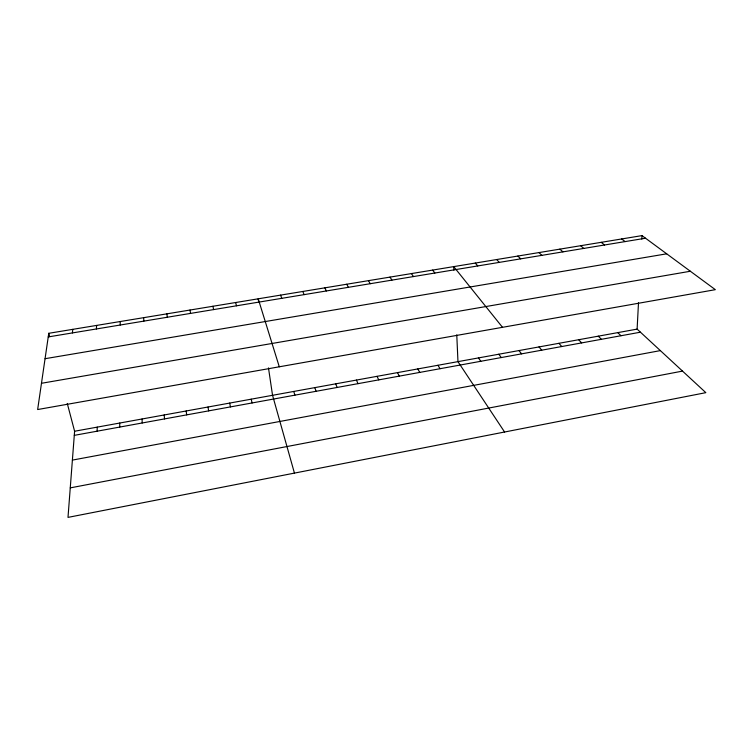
<?xml version="1.0" encoding="UTF-8"?>
<svg xmlns="http://www.w3.org/2000/svg" width="753" height="753" viewBox="0 0 753 753"><rect width="100%" height="100%" fill="white"/><g stroke="black" fill="none" stroke-linecap="round" stroke-linejoin="round"><path stroke-width="1.13" d="M97.099 431.196L97.25 427.12M96.422 328.957L96.591 325.428M67.271 403.439L74.603 431.234L67.996 517.386L705.843 392.661L637.113 329.117L638.497 302.744M641.82 239.059L641.998 235.614L48.766 333.297L37.65 409.538L715.35 289.67L641.998 235.614M72.42 332.92L72.768 329.343M70.255 487.878L682.519 371.097M72.392 460.102L660.353 350.606M74.603 431.234L637.113 329.117M74.283 435.356L640.445 332.195M41.481 383.286L690.35 271.249M45.058 358.701L666.687 253.817M48.239 336.92L645.528 238.221M621.696 238.955L625.103 241.591M601.252 242.325L604.527 244.998M580.648 245.723L583.801 248.424M559.884 249.139L562.905 251.869M538.969 252.584L541.859 255.352M617.771 332.628L620.99 335.744M598.287 336.167L601.393 339.311M517.904 256.048L520.652 258.853M578.662 339.735L581.655 342.907M496.669 259.55L499.286 262.383M558.905 343.321L561.776 346.531M475.275 263.07L477.76 265.941M539.007 346.926L541.755 350.183M502.505 327.32L453.72 266.618L453.88 270.12M518.958 350.569L521.584 353.854M498.778 354.23L501.282 357.553M432.646 270.092L434.848 273.038M478.437 357.92L480.819 361.28M411.411 273.584L413.472 276.567M504.585 432.015L457.965 361.638L456.77 334.859M390.016 277.113L391.927 280.125M437.945 365.28L440.063 368.706M368.462 280.662L370.231 283.712M417.774 368.932L419.779 372.406M397.471 372.622L399.344 376.124M346.747 284.239L348.366 287.326M377.018 376.331L378.759 379.879M324.863 287.834L326.331 290.969M356.423 380.077L358.033 383.654M302.819 291.467L304.137 294.63M335.678 383.842L337.146 387.456M314.792 387.635L316.119 391.287M280.596 295.129L281.763 298.329M293.745 391.447L294.931 395.146M279.288 366.796L258.213 298.809L258.712 302.141M294.442 473.1L272.548 395.297L268.473 367.888M48.766 333.297L49.651 336.676M235.661 302.527L236.498 305.812M251.191 399.175L252.104 402.959M212.93 306.264L213.607 309.587M229.684 403.081L230.446 406.902M208.016 407.015L208.628 410.874M190.02 310.038L190.537 313.408M186.189 410.978L186.659 414.875M166.931 313.841L167.279 317.248M164.201 414.969L164.521 418.913M143.663 317.672L143.851 321.117M142.053 418.988L142.213 422.979M120.216 321.531L120.226 325.023M119.736 423.035L119.736 427.073"/></g></svg>
